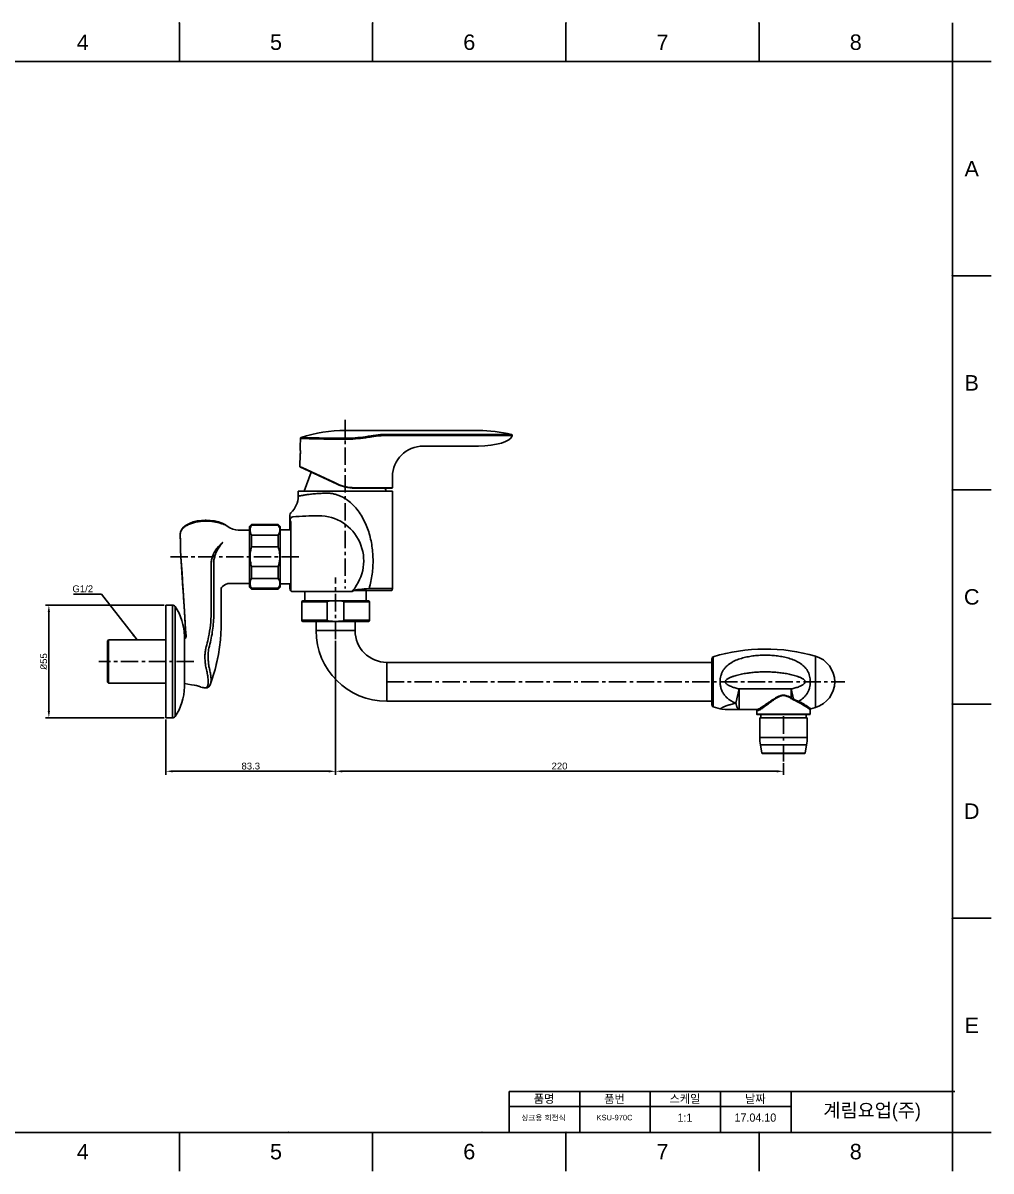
# Model space of a CAD drawing. Header units: millimetres. Extents: x 601 to 1195, y -13 to 407.
# Drawn here: x 840.8 to 1195, y -13.3 to 406.7 of the extents above; entities that cross this region are included whole.
import ezdxf

# ---------------------------------------------------------------- set-up
doc = ezdxf.new("R2010")
doc.units = ezdxf.units.MM
doc.header["$LTSCALE"] = 0.1
doc.linetypes.add('CENTERX2', pattern=[101.6, 63.5, -12.7, 12.7, -12.7])
for name, color, linetype in [('02___PRT_ALL_AXES', 7, 'Continuous'), ('CENTER', 1, 'CENTERX2'), ('DIM', 3, 'Continuous'), ('FORM', 7, 'Continuous'), ('TEXT', 2, 'Continuous')]:
    doc.layers.add(name, color=color, linetype=linetype)
doc.styles.get("Standard").update_dxf_attribs({"font": 'arial.ttf'})
doc.dimstyles.new('ISO-25', dxfattribs={"dimtxt": 2.5, "dimasz": 2.5, "dimexe": 1.25, "dimexo": 0.625, "dimtad": 1, "dimlfac": 1.333333, "dimtxsty": 'Standard', "dimcen": 2.5, "dimadec": 0, "dimazin": 0, "dimtfac": 1, "dimtmove": 0, "dimatfit": 3, "dimfxl": 0, "dimarcsym": 0})

# ---------------------------------------------------------------- blocks, each defined once
blk = doc.blocks.new('*D24')
at = {"layer": 'Defpoints', "color": 0}
for p in [(893.12, 193.75), (850.28, 152.5), (893.12, 152.5)]:
    blk.add_point(p, dxfattribs=at)
at = {"layer": 'DIM', "color": 0, "lineweight": -2}
for p, q in [((892.49, 193.75), (849.03, 193.75)), ((850.28, 191.25), (850.28, 155)), ((892.49, 152.5), (849.03, 152.5))]:
    blk.add_line(p, q, dxfattribs=at)
at = {"layer": 'DIM', "color": 0}
for points in [[(849.86, 191.25), (850.69, 191.25), (850.28, 193.75)], [(849.86, 155), (850.69, 155), (850.28, 152.5)]]:
    blk.add_solid(points, dxfattribs=at)
at = {"layer": 'DIM', "color": 0, "insert": (848.38, 173.13), "char_height": 2.5, "attachment_point": 5, "rotation": 90}
blk.add_mtext('{\\fISOCPEUR|b0|i0|c0|p34;%%C}55', dxfattribs=at)
blk = doc.blocks.new('*D25')
at = {"layer": 'Defpoints', "color": 0}
for p in [(955.18, 181.32), (893.12, 152.5), (955.18, 132.97)]:
    blk.add_point(p, dxfattribs=at)
at = {"layer": 'DIM', "color": 0, "lineweight": -2}
for p, q in [((955.18, 180.7), (955.18, 131.72)), ((893.12, 151.88), (893.12, 131.72)), ((895.62, 132.97), (952.68, 132.97))]:
    blk.add_line(p, q, dxfattribs=at)
at = {"layer": 'DIM', "color": 0}
for points in [[(895.62, 133.38), (895.62, 132.55), (893.12, 132.97)], [(952.68, 133.38), (952.68, 132.55), (955.18, 132.97)]]:
    blk.add_solid(points, dxfattribs=at)
at = {"layer": 'DIM', "color": 0, "insert": (924.15, 134.87), "char_height": 2.5, "attachment_point": 5}
blk.add_mtext('83.3', dxfattribs=at)
blk = doc.blocks.new('*D26')
at = {"layer": 'Defpoints', "color": 0}
for p in [(955.18, 181.32), (1119.06, 136.57), (1119.06, 132.97)]:
    blk.add_point(p, dxfattribs=at)
at = {"layer": 'DIM', "color": 0, "lineweight": -2}
for p, q in [((955.18, 180.7), (955.18, 131.72)), ((1119.06, 135.94), (1119.06, 131.72)), ((957.68, 132.97), (1116.56, 132.97))]:
    blk.add_line(p, q, dxfattribs=at)
at = {"layer": 'DIM', "color": 0}
for points in [[(957.68, 133.38), (957.68, 132.55), (955.18, 132.97)], [(1116.56, 133.38), (1116.56, 132.55), (1119.06, 132.97)]]:
    blk.add_solid(points, dxfattribs=at)
at = {"layer": 'DIM', "color": 0, "insert": (1037.12, 134.87), "char_height": 2.5, "attachment_point": 5}
blk.add_mtext('220', dxfattribs=at)

msp = doc.modelspace()

# ---------------------------------------------------------------- linework, layer by layer
for p, q in [((898.0385, 392.5863), (898.0385, 406.7277)), ((968.7456, 392.5863), (968.7456, 406.7277)), ((1039.4526, 392.5863), (1039.4526, 406.7277)), ((1110.1597, 392.5863), (1110.1597, 406.7277)), ((1180.8668, 392.5863), (1180.8668, 406.7277)), ((1180.8668, 392.5863), (615.2102, 392.5863)), ((1180.8668, 0.8691), (1180.8668, 392.5863)), ((1180.8668, 392.5863), (1195.0082, 392.5863)), ((1180.8668, 314.2429), (1195.0082, 314.2429)), ((943.7485, 235.4599), (941.494, 235.4599)), ((943.7485, 235.4599), (973.7395, 235.4599)), ((973.7395, 235.4599), (975.994, 235.4599)), ((1180.8668, 235.8994), (1195.0082, 235.8994)), ((919.5732, 221.2036), (923.719, 221.2036)), ((934.969, 221.3477), (934.969, 201.5477)), ((916.5197, 201.6917), (923.719, 201.6917)), ((913.3114, 192.6115), (913.2785, 185.4461)), ((1180.8668, 157.556), (1195.0082, 157.556)), ((1180.8668, 79.2126), (1195.0082, 79.2126)), ((615.2102, 0.8691), (1180.8668, 0.8691)), ((898.0385, 0.8691), (898.0385, -13.2723)), ((968.7456, 0.8691), (968.7456, -13.2723)), ((1039.4526, 0.8691), (1039.4526, -13.2723)), ((1110.1597, 0.8691), (1110.1597, -13.2723)), ((1180.8668, 0.8691), (1195.0082, 0.8691)), ((1180.8668, 0.8691), (1180.8668, -13.2723))]:
    msp.add_line(p, q)
at = {"color": 7, "linetype": 'Continuous'}
for p, q in [((958.744, 257.6253), (1007.494, 257.6253)), ((975.3235, 255.7652), (975.3235, 256.2283)), ((1019.5408, 256.2283), (975.3235, 256.2283)), ((942.3259, 254.7442), (942.1879, 251.7295)), ((953.8875, 254.8311), (953.6997, 254.833)), ((1019.817, 255.7652), (975.3235, 255.7652)), ((942.281, 248.9545), (942.0774, 244.4468)), ((942.0793, 244.4468), (942.2829, 248.9544)), ((942.1887, 251.7224), (942.1879, 251.7295)), ((942.1916, 251.6968), (942.1887, 251.7224)), ((942.2005, 251.5969), (942.2313, 251.2773)), ((942.281, 248.9545), (942.2829, 248.9544)), ((987.2127, 251.9631), (987.2399, 251.949)), ((987.2438, 251.949), (1007.494, 251.949)), ((942.0774, 244.4461), (942.0793, 244.4468)), ((942.0793, 244.4468), (942.1755, 244.4022)), ((955.7301, 237.9781), (942.1639, 244.3041)), ((942.1755, 244.4022), (942.607, 244.2024)), ((942.607, 244.2024), (942.938, 244.0491)), ((942.938, 244.0491), (954.8062, 238.5586)), ((946.3036, 242.3737), (943.7485, 235.4599)), ((975.9753, 240.7177), (975.994, 240.7014)), ((941.494, 235.4477), (941.494, 233.5971)), ((954.8062, 238.5586), (955.7674, 238.1142)), ((955.7674, 238.1142), (955.7861, 238.1056)), ((958.744, 237.0998), (958.7104, 236.9536)), ((962.0694, 236.5727), (975.8436, 236.5727)), ((962.0729, 236.7227), (962.0986, 236.7227)), ((962.0986, 236.7227), (975.994, 236.7227)), ((973.3282, 236.5727), (973.7395, 235.4599)), ((975.994, 235.4477), (975.994, 199.8227)), ((904.555, 224.5327), (903.0634, 224.1717)), ((906.1097, 224.7516), (904.555, 224.5327)), ((907.5148, 224.8266), (906.107, 224.7514)), ((907.5121, 224.8268), (907.819, 224.8268)), ((907.819, 224.4777), (907.7439, 224.4777)), ((912.3243, 224.2157), (910.8237, 224.5634)), ((916.4728, 222.0149), (915.5676, 222.628)), ((923.719, 222.5102), (924.469, 223.2602)), ((924.469, 222.9914), (924.469, 223.2602)), ((924.469, 222.9914), (934.219, 222.9914)), ((934.219, 222.9914), (934.219, 223.2602)), ((934.969, 222.5102), (934.219, 223.2602)), ((938.494, 225.1267), (938.494, 226.7234)), ((938.494, 221.3477), (938.494, 224.8987)), ((938.869, 198.9842), (938.869, 224.1812)), ((898.3701, 219.7596), (898.3707, 219.6176)), ((898.3707, 219.771), (898.3704, 219.7597)), ((923.719, 200.3852), (923.719, 222.5102)), ((923.719, 200.3852), (923.719, 222.5102)), ((924.469, 215.0494), (924.469, 219.3896)), ((924.469, 219.3896), (934.219, 219.3896)), ((934.219, 215.0494), (934.219, 219.3896)), ((934.969, 200.3852), (934.969, 222.5102)), ((934.969, 221.3477), (938.869, 221.3477)), ((924.469, 215.0494), (934.219, 215.0494)), ((898.458, 214.0348), (898.5797, 211.4503)), ((898.5697, 211.7893), (898.5946, 211.4317)), ((898.5808, 211.4504), (898.582, 211.4308)), ((909.6863, 208.8172), (909.6814, 204.9151)), ((910.6409, 204.6461), (910.6421, 208.5315)), ((924.469, 203.5058), (924.469, 207.8459)), ((924.469, 207.8459), (934.219, 207.8459)), ((934.219, 203.5058), (934.219, 207.8459)), ((899.2207, 201.8357), (899.3437, 199.9199)), ((924.469, 203.5058), (934.219, 203.5058)), ((899.3437, 199.9199), (899.4037, 198.9822)), ((899.3974, 198.9917), (899.8764, 191.5002)), ((909.709, 197.8351), (909.709, 197.8614)), ((910.672, 197.5889), (910.672, 197.5669)), ((913.2885, 199.8203), (913.2885, 199.7558)), ((913.2911, 199.7546), (913.3403, 199.8876)), ((923.719, 200.3852), (924.469, 199.6352)), ((924.469, 199.6352), (924.469, 199.904)), ((924.469, 199.904), (934.219, 199.904)), ((934.969, 200.3852), (934.219, 199.6352)), ((934.219, 199.6352), (934.219, 199.904)), ((934.969, 201.5477), (938.869, 201.5477)), ((938.494, 199.8227), (938.494, 201.5477)), ((939.619, 198.6977), (960.8392, 198.6977)), ((943.9315, 198.6977), (943.9315, 195.3227)), ((943.9315, 198.6977), (943.9315, 195.3227)), ((960.5661, 198.6977), (960.8391, 198.6977)), ((961.784, 199.0727), (975.7075, 199.0727)), ((966.4315, 199.0727), (966.4315, 195.3227)), ((966.4315, 199.0727), (966.4315, 195.3227)), ((975.994, 199.8227), (967.426, 199.8227)), ((895.5321, 152.5011), (895.5321, 193.7511)), ((896.4646, 152.9967), (896.4646, 193.2554)), ((952.1581, 194.9477), (942.8065, 194.9477)), ((967.1814, 195.3227), (943.1815, 195.3227)), ((952.1581, 194.9477), (952.1581, 188.1977)), ((955.0017, 195.3227), (955.068, 195.3227)), ((958.2048, 194.9477), (958.2048, 188.1977)), ((967.5565, 194.9477), (958.2048, 194.9477)), ((900.1563, 186.9898), (900.3093, 185.0169)), ((900.2742, 185.4607), (900.3095, 185.0169)), ((900.3098, 185.0147), (900.5424, 182.3425)), ((952.1581, 188.1977), (942.8065, 188.1977)), ((967.1814, 187.8227), (943.1816, 187.8227)), ((948.0565, 187.8227), (948.0565, 184.4477)), ((967.5565, 188.1977), (958.2048, 188.1977)), ((962.3065, 187.8227), (962.3065, 184.4477)), ((872.119, 181.0011), (871.744, 180.6261)), ((871.744, 180.6259), (871.744, 165.6263)), ((893.119, 181.0011), (872.119, 181.0011)), ((872.119, 181.0011), (872.119, 165.2511)), ((899.8664, 163.8058), (899.8664, 182.4463)), ((900.0462, 181.5188), (899.869, 181.3933)), ((899.869, 181.3933), (899.869, 165.0607)), ((900.2509, 181.7293), (900.0462, 181.5188)), ((900.3064, 181.814), (900.2509, 181.7293)), ((900.4272, 182.0385), (900.3719, 181.9241)), ((900.3719, 181.9241), (900.3722, 181.9246)), ((900.572, 182.4584), (900.5705, 182.4498)), ((962.3065, 184.4477), (948.0565, 184.4477)), ((911.5107, 171.9809), (912.3555, 175.7452)), ((973.9315, 172.8227), (973.9315, 158.5727)), ((1092.8065, 172.8227), (973.9315, 172.8227)), ((1092.8065, 174.1444), (1092.8065, 157.2509)), ((1093.3381, 174.862), (1093.3381, 156.5334)), ((1100.2416, 172.8627), (1100.2512, 172.8682)), ((909.4336, 164.9801), (911.1075, 170.1846)), ((872.119, 165.2511), (871.744, 165.6261)), ((893.119, 165.2511), (872.119, 165.2511)), ((899.9814, 165.05), (899.9817, 165.05)), ((902.5047, 164.6559), (903.5007, 164.4623)), ((903.4997, 164.4626), (903.5, 164.4625)), ((903.5, 164.4625), (904.2196, 164.2986)), ((903.6819, 164.4209), (904.25, 164.2909)), ((904.2196, 164.2986), (905.051, 164.0638)), ((904.25, 164.2909), (905.098, 164.0491)), ((905.051, 164.0638), (905.7707, 163.8197)), ((905.098, 164.0491), (905.7913, 163.8126)), ((905.7913, 163.8126), (905.7918, 163.8125)), ((908.7613, 163.8637), (908.7542, 163.8567)), ((908.7612, 163.8639), (909.0652, 164.2338)), ((909.0652, 164.2338), (909.1703, 164.4288)), ((909.4119, 164.9217), (909.408, 164.9112)), ((909.4337, 164.9806), (909.4333, 164.9794)), ((909.4529, 165.0392), (909.4503, 165.0313)), ((906.3202, 163.6486), (906.7302, 163.5596)), ((907.4493, 163.4727), (907.4502, 163.4726)), ((907.4493, 163.4727), (907.7372, 163.4541)), ((907.7372, 163.4541), (907.744, 163.4538)), ((907.744, 163.4537), (907.9325, 163.4574)), ((908.4955, 163.6618), (908.5862, 163.7129)), ((1101.6375, 157.8415), (1102.8703, 163.0727)), ((1102.8703, 163.0727), (1121.9095, 163.0727)), ((1102.8703, 163.0727), (1102.8703, 155.5727)), ((1121.9095, 163.0727), (1122.7883, 159.343)), ((1121.9095, 163.0727), (1121.9095, 159.8079)), ((973.9315, 158.5727), (1092.8065, 158.5727)), ((1097.772, 155.5727), (1109.2777, 155.5727)), ((1109.6399, 155.1977), (1109.3065, 155.1977)), ((1109.3065, 155.1977), (1109.3065, 153.8477)), ((1128.8065, 153.8477), (1109.3065, 153.8477)), ((1128.6565, 153.6977), (1109.4565, 153.6977)), ((1127.7565, 145.3113), (1110.3565, 145.3113)), ((1127.5106, 142.6064), (1110.6024, 142.6064)), ((1126.954, 139.5706), (1111.159, 139.5706)), ((1126.8065, 139.4477), (1111.3065, 139.4477))]:
    msp.add_line(p, q, dxfattribs=at)
at = {"color": 40, "linetype": 'Continuous'}
for p, q in [((898.5946, 211.4317), (898.5697, 211.7896)), ((898.586, 211.3694), (898.5875, 211.3534)), ((909.6818, 204.9149), (909.6853, 208.8169)), ((909.6814, 204.9151), (909.6818, 204.9149))]:
    msp.add_line(p, q, dxfattribs=at)
at = {"color": 7, "linetype": 'Continuous'}
for points in [[(942.2313, 251.2773), (942.2681, 250.7738), (942.2943, 250.1303), (942.2955, 249.4039), (942.281, 248.9545)], [(901.6998, 223.6736), (900.526, 223.0477), (899.5856, 222.3162), (898.9015, 221.4946)], [(901.7001, 223.6737), (900.5258, 223.0476), (899.5853, 222.316)], [(904.557, 224.5331), (903.0645, 224.1721), (901.6998, 223.6736)], [(910.8236, 224.5634), (909.2561, 224.767), (907.819, 224.8266)], [(915.5646, 222.6238), (914.889, 223.1067), (913.6985, 223.7274), (912.3235, 224.2159)], [(898.3701, 219.7565), (898.3984, 216.8649), (898.458, 214.0348)], [(898.9016, 221.4948), (898.5009, 220.6163), (898.3705, 219.7712)], [(898.9015, 221.4946), (898.5008, 220.6161), (898.406, 220.0014)], [(919.5732, 221.2036), (918.6341, 221.2743), (917.5382, 221.5409), (916.4728, 222.0149)], [(898.574, 211.4576), (898.8169, 207.9114), (899.0922, 203.7351), (899.3974, 198.9917)], [(898.582, 211.4308), (898.6236, 210.8295), (898.6743, 210.105), (898.7316, 209.2665), (898.7904, 208.3985), (898.8494, 207.5195), (898.9097, 206.611), (898.971, 205.6797), (899.0331, 204.7309), (899.0956, 203.7701), (899.1583, 202.8032), (899.2207, 201.8357)], [(913.3403, 199.8876), (913.4999, 200.1787), (913.8069, 200.5673), (914.2848, 200.985), (914.9304, 201.3557), (915.7216, 201.6097), (916.5197, 201.6917)], [(899.4037, 198.9822), (899.5191, 197.1707), (899.5745, 196.2986), (899.6285, 195.4471), (899.6813, 194.6149), (899.733, 193.8004), (899.7836, 193.0022), (899.8585, 191.824)], [(899.8764, 191.5002), (900.0134, 189.2334), (900.1563, 186.9898)], [(911.1076, 170.1847), (912.3555, 175.7448), (913.0616, 181.0558), (913.2785, 185.4461)], [(900.3756, 181.9222), (900.3617, 181.8963), (900.2417, 181.7175), (900.036, 181.5104), (899.869, 181.3933)], [(900.5705, 182.4498), (900.5366, 182.3205), (900.4272, 182.0385)], [(899.869, 165.0607), (899.8828, 165.0598), (899.9617, 165.0521), (899.982, 165.0494)], [(899.9817, 165.0499), (901.1071, 164.8919), (902.5047, 164.6559)], [(905.7905, 163.813), (905.8828, 163.78), (906.3215, 163.6481)], [(907.9325, 163.4574), (908.2797, 163.5415), (908.5846, 163.7115), (908.7542, 163.8567)], [(908.7611, 163.8638), (909.074, 164.2469), (909.3594, 164.7861), (909.409, 164.9125)], [(906.7298, 163.5597), (907.1299, 163.5019), (907.4497, 163.4725)], [(1095.8794, 155.8155), (1096.5603, 155.6712), (1097.7722, 155.5727)]]:
    msp.add_lwpolyline(points, dxfattribs=at)
for centre, radius, start, end in [((958.744, 204.9831), 52.6422, 90, 107.875571), ((1007.494, 204.9831), 52.6422, 76.770987, 90), ((1019.455, 255.8633), 0.375, 344.835876, 76.770987), ((942.7005, 254.7271), 0.375, 107.875571, 177.378696), ((958.8143, 740.8236), 486.0175, 269.41918, 269.991714), ((924.5173, 249.7344), 17.7829, 5.629682, 6.335592), ((924.6677, 249.7386), 17.6328, 358.969395, 5.664106), ((924.9273, 249.7369), 17.3732, 357.418376, 358.628026), ((924.7579, 249.7422), 17.5427, 358.624145, 358.952546), ((987.2438, 240.6992), 11.2499, 90.000003, 180.000002), ((962.0694, 251.5727), 15, 245, 270), ((962.0869, 251.7831), 15.059, 245.265814, 257.174321), ((962.0981, 251.8267), 15.104, 257.169533, 269.904554), ((975.844, 236.7227), 0.15, 270, 0), ((933.2443, 233.5973), 8.2498, 312.842177, 359.999041), ((939.6188, 226.7235), 1.1248, 132.839558, 180.004291), ((913.3724, 219.9176), 3.4837, 50.999135, 51.370707), ((939.619, 224.8988), 1.125, 170.842377, 180.001916), ((939.619, 224.8988), 1.125, 95.178265, 165.222892), ((948.994, 121.4477), 105, 90.000023, 95.178147), ((948.994, 209.9477), 16.5, 318.811849, 90), ((1144.203, 220.7335), 245.8349, 180.260069, 180.887557), ((1243.6365, 222.1497), 345.2784, 180.866949, 181.012821), ((1045.5201, 218.4687), 147.128, 180.943322, 181.640664), ((901.4278, 211.6573), 2.8608, 184.156834, 184.55128), ((901.3995, 211.6548), 2.8324, 184.547365, 187.620511), ((-1241.3429, 64.607), 2144.9686, 3.6011793, 3.9250073), ((1619.0444, 204.0384), 709.3627, 179.9291994, 180.4989233), ((1695.5534, 204.3932), 784.9117, 179.9815758, 180.4966463), ((903.4637, 199.252), 4.0746, 183.6637, 184.765499), ((675.1847, 195.773), 234.5326, 358.787975, 0.503773), ((661.815, 195.3861), 248.8662, 358.88216, 0.502157), ((908.288, 199.6829), 5.0011, 1.548735, 1.971536), ((908.4836, 199.6879), 4.8054, 0.80999, 1.552299), ((2148.6143, 200.2382), 1235.3265, 180.0223773, 180.353737), ((939.619, 199.8227), 1.125, 180, 270), ((960.5644, 199.8227), 1.125, 270.000769, 318.81164), ((960.8494, 200.0638), 1.3638, 291.349781, 302.273918), ((962.4573, 195.5182), 3.7289, 102.44281, 102.813314), ((962.7293, 194.273), 5.0035, 101.437327, 102.411795), ((974.869, 199.8227), 1.125, 318.189685, 0), ((895.5321, 192.6261), 1.125, 34.017118, 90), ((943.1815, 194.9477), 0.375, 90, 180), ((967.1815, 194.9477), 0.375, 0, 90), ((904.2082, 191.7737), 4.3404, 183.61325, 184.156722), ((1100.7911, 201.1147), 201.1186, 183.427013, 183.951659), ((943.1815, 188.1977), 0.375, 180, 270), ((967.1815, 188.1977), 0.375, 270, 0), ((903.6957, 182.4097), 3.146, 179.110588, 180.383108), ((903.5762, 182.4112), 3.0265, 178.787292, 179.104369), ((897.1952, 182.1862), 3.3674, 4.619249, 4.923757), ((897.1937, 182.1861), 3.369, 3.439679, 4.619176), ((973.9315, 184.4477), 25.875, 180, 270), ((973.9315, 184.4477), 11.625, 180, 270), ((912.4083, 177.1308), 4.7857, 163.604617, 167.067179), ((778.8007, 223.3829), 136.6066, 340.810696, 341.151343), ((858.8616, 191.2121), 51.7163, 345.168528, 346.054934), ((927.4872, 174.6954), 18.921, 184.720994, 186.866874), ((1093.5565, 174.1445), 0.75, 106.931699, 180), ((925.6105, 174.423), 18.188, 187.342188, 190.788052), ((906.6505, 165.9377), 2.9429, 339.832777, 341.027835), ((906.5095, 165.9863), 3.0921, 341.026243, 342.009209), ((1093.5565, 157.2509), 0.75, 180, 253.068301), ((1108.9315, 155.1977), 0.375, 0, 90), ((1117.4667, 142.8369), 17.2422, 63.671072, 65.682714), ((1129.1815, 155.5015), 0.375, 104.786573, 180), ((895.5321, 153.6261), 1.125, 270, 325.982882), ((1109.4565, 153.8477), 0.15, 180, 270), ((1128.6565, 153.8477), 0.15, 270, 0), ((1125.3565, 145.3113), 15, 180, 190.388858), ((1112.7565, 145.3113), 15, 349.611142, 0), ((1111.3065, 139.5977), 0.15, 190.388858, 270), ((1126.8065, 139.5977), 0.15, 270, 349.611142)]:
    msp.add_arc(centre, radius, start, end, dxfattribs=at)
msp.add_ellipse((1007.494, 256.1501), major_axis=(12.375, 0), ratio=0.33947594, start_param=-1.57079633, end_param=-0.09174705, dxfattribs=at)
for points, knots in [([(975.3235, 256.2283), (974.079, 256.2283), (971.6969, 256.1787), (969.3222, 255.9205), (968.2049, 255.7091)], [0, 0, 0, 0, 0.5225318, 1, 1, 1, 1]), ([(958.744, 254.4512), (957.6505, 254.4512), (955.5114, 254.4595), (952.4189, 254.4906), (949.9893, 254.5328), (948.2111, 254.5705), (947.0315, 254.599), (945.9701, 254.6275), (945.035, 254.655), (944.233, 254.6795), (943.5698, 254.7008), (943.1065, 254.7169), (942.8083, 254.7273), (942.6401, 254.7336), (942.508, 254.7374), (942.4231, 254.7423), (942.3709, 254.7414), (942.3488, 254.7468), (942.3283, 254.7384), (942.3259, 254.7442)], [0, 0, 0, 0, 0.19975849, 0.39079047, 0.56498991, 0.64366946, 0.71573037, 0.78054395, 0.83763552, 0.88663482, 0.92713573, 0.95884002, 0.97135088, 0.98161799, 0.98963127, 0.99537853, 0.99739671, 0.99884131, 1, 1, 1, 1]), ([(953.6997, 254.833), (952.1763, 254.8489), (950.0109, 254.8833), (947.304, 254.9432), (945.6887, 254.9862), (944.4027, 255.0244), (943.5479, 255.0505), (943.0457, 255.0694), (942.8081, 255.0746), (942.6656, 255.0847), (942.6012, 255.0812), (942.5854, 255.084)], [0, 0, 0, 0, 0.41110617, 0.58439598, 0.73063172, 0.84712503, 0.93159905, 0.96138298, 0.98276261, 0.99567053, 1, 1, 1, 1]), ([(968.2049, 255.7091), (967.487, 255.5733), (964.3607, 255.0462), (961.1838, 254.8061), (958.744, 254.8061)], [0, 0, 0, 0, 0.23044077, 1, 1, 1, 1]), ([(968.4151, 255.3478), (967.6802, 255.2127), (964.4828, 254.6892), (961.2366, 254.4512), (958.744, 254.4512)], [0, 0, 0, 0, 0.23063552, 1, 1, 1, 1]), ([(968.4151, 255.3478), (968.4098, 255.3892), (968.3794, 255.5247), (968.2986, 255.6735), (968.2049, 255.7091)], [0, 0, 0, 0, 0.2943169, 1, 1, 1, 1]), ([(975.3235, 255.7652), (974.7156, 255.7961), (973.5081, 255.8328), (971.1984, 255.7339), (969.5001, 255.5534), (968.4151, 255.3478)], [0, 0, 0, 0, 0.26334572, 0.52221675, 1, 1, 1, 1]), ([(955.7674, 238.1142), (955.7538, 238.0841), (955.7368, 238.041), (955.7267, 237.9992), (955.726, 237.98), (955.7301, 237.9781)], [0, 0, 0, 0, 0.6917309, 0.90538052, 1, 1, 1, 1]), ([(962.0986, 236.7227), (962.0986, 236.6872), (962.093, 236.6487), (962.0856, 236.5727), (962.0694, 236.5727)], [0, 0, 0, 0, 0.68683552, 1, 1, 1, 1]), ([(941.494, 233.5971), (941.494, 233.5932), (941.509, 233.602), (941.5214, 233.6011), (941.5545, 233.609), (941.6069, 233.6175), (941.6894, 233.6342), (941.7942, 233.6548), (941.9802, 233.6922), (942.2685, 233.7506), (942.6812, 233.8303), (943.1811, 233.9185), (943.7647, 234.0171), (944.429, 234.123), (945.1708, 234.2299), (946.3019, 234.3744), (947.8777, 234.5333), (949.9401, 234.668), (951.3911, 234.6976), (952.1484, 234.6977)], [0, 0, 0, 0, 0.00111119, 0.00250087, 0.00444636, 0.01000403, 0.01778231, 0.02776971, 0.03994676, 0.07078409, 0.11004683, 0.15744845, 0.21272296, 0.27554468, 0.34552664, 0.4222694, 0.59435918, 0.78826489, 1, 1, 1, 1]), ([(952.1484, 234.6977), (952.3602, 234.6935), (952.7868, 234.6912), (953.4298, 234.64), (954.0743, 234.5358), (954.9424, 234.3672), (956.0187, 234.0555), (957.272, 233.5428), (958.4694, 232.8935), (959.98, 231.8871), (961.6883, 230.3946), (963.4489, 228.3386), (964.9007, 226.0723), (966.1324, 223.6885), (967.1186, 221.1898), (967.8778, 218.6048), (968.616, 215.0678), (968.9414, 211.4427), (968.8604, 207.8125), (968.6057, 205.1019), (968.1321, 202.4313), (967.6797, 200.6851), (967.426, 199.8227)], [0, 0, 0, 0, 0.0147256, 0.02965448, 0.04479321, 0.06009885, 0.09112338, 0.12251548, 0.15407493, 0.18566543, 0.24857515, 0.31107302, 0.37325577, 0.43528185, 0.49738147, 0.55972605, 0.6223784, 0.74840653, 0.81161906, 0.87470204, 0.93749861, 1, 1, 1, 1]), ([(907.5032, 224.4775), (906.3252, 224.4626), (904.5941, 224.2752), (902.4436, 223.6872), (901.0578, 223.1171), (899.9168, 222.4154), (899.0489, 221.6156), (898.5088, 220.72), (898.3773, 220.0761), (898.3707, 219.771)], [0, 0, 0, 0, 0.31836561, 0.46624759, 0.60157292, 0.72186441, 0.82653439, 0.91752922, 1, 1, 1, 1]), ([(907.5032, 224.4776), (907.5033, 224.526), (907.5035, 224.5946), (907.5047, 224.6798), (907.5055, 224.7306), (907.5072, 224.7696), (907.5075, 224.8009), (907.5107, 224.8145), (907.51, 224.8268), (907.512, 224.8268)], [0, 0, 0, 0, 0.41543583, 0.58788811, 0.73270743, 0.84778856, 0.93132913, 0.98224084, 1, 1, 1, 1]), ([(907.744, 224.4777), (907.7236, 224.4775), (907.6832, 224.4838), (907.6331, 224.467), (907.5935, 224.4781), (907.5536, 224.4788), (907.5217, 224.4851), (907.5032, 224.4776)], [0, 0, 0, 0, 0.2533601, 0.50010238, 0.62648689, 0.75239197, 1, 1, 1, 1]), ([(913.2154, 223.6087), (912.3855, 223.905), (910.5965, 224.3349), (908.7661, 224.4776), (907.819, 224.4776)], [0, 0, 0, 0, 0.48200191, 1, 1, 1, 1]), ([(913.215, 223.6089), (913.4519, 223.5605), (914.2719, 223.3632), (915.0753, 223.0161), (915.5472, 222.639)], [0, 0, 0, 0, 0.28585128, 1, 1, 1, 1]), ([(924.469, 222.9914), (924.2985, 222.7118), (924.0158, 222.1355), (923.8535, 221.1905), (924.0158, 220.2454), (924.2985, 219.6692), (924.469, 219.3896)], [0, 0, 0, 0, 0.25785361, 0.50000002, 0.74214641, 1, 1, 1, 1]), ([(934.219, 219.3896), (934.3895, 219.6692), (934.6721, 220.2454), (934.8344, 221.1905), (934.6721, 222.1355), (934.3895, 222.7118), (934.219, 222.9914)], [0, 0, 0, 0, 0.25785361, 0.50000002, 0.74214641, 1, 1, 1, 1]), ([(938.5208, 224.8936), (938.5332, 224.8307), (938.5999, 224.5732), (938.7341, 224.3313), (938.869, 224.1812)], [0, 0, 0, 0, 0.24116531, 1, 1, 1, 1]), ([(912.9514, 215.7679), (912.4649, 215.2916), (911.5598, 214.2911), (910.672, 212.8636), (910.1651, 211.6528), (909.8885, 210.7236), (909.7247, 209.7746), (909.6901, 209.1358), (909.6863, 208.8172)], [0, 0, 0, 0, 0.25890001, 0.5109292, 0.63469866, 0.75721526, 0.87882464, 1, 1, 1, 1]), ([(910.6257, 209.4276), (910.6429, 209.9894), (910.7465, 210.8343), (911.0513, 211.9207), (911.4423, 212.9865), (912.088, 214.2643), (912.7462, 215.2011), (913.0913, 215.6586)], [0, 0, 0, 0, 0.24768947, 0.371928, 0.49668861, 0.74749066, 1, 1, 1, 1]), ([(913.7749, 216.5593), (913.72, 216.4836), (913.6124, 216.3296), (913.3802, 216.0325), (913.2044, 215.8102), (913.0913, 215.6586)], [0, 0, 0, 0, 0.24820114, 0.49825077, 1, 1, 1, 1]), ([(924.469, 215.0494), (924.2913, 214.4666), (924.0073, 213.277), (923.8561, 211.4477), (924.0073, 209.6183), (924.2913, 208.4288), (924.469, 207.8459)], [0, 0, 0, 0, 0.25002676, 0.50000002, 0.74997326, 1, 1, 1, 1]), ([(934.219, 207.8459), (934.3967, 208.4288), (934.6807, 209.6183), (934.8319, 211.4477), (934.6807, 213.277), (934.3967, 214.4666), (934.219, 215.0494)], [0, 0, 0, 0, 0.25002676, 0.50000002, 0.74997326, 1, 1, 1, 1]), ([(898.5697, 211.7898), (898.5697, 211.765), (898.5705, 211.6518), (898.5754, 211.5387), (898.5808, 211.4504)], [0, 0, 0, 0, 0.21908219, 1, 1, 1, 1]), ([(924.469, 203.5058), (924.2985, 203.2262), (924.0158, 202.6504), (923.9065, 202.0124), (923.9065, 201.7049)], [0, 0, 0, 0, 0.51570152, 1, 1, 1, 1]), ([(923.9065, 201.7049), (923.9065, 201.3974), (924.0158, 200.7594), (924.2985, 200.1836), (924.469, 199.904)], [0, 0, 0, 0, 0.48429888, 1, 1, 1, 1]), ([(934.7815, 201.7049), (934.7815, 202.0124), (934.6721, 202.6504), (934.3895, 203.2262), (934.219, 203.5058)], [0, 0, 0, 0, 0.48429888, 1, 1, 1, 1]), ([(934.219, 199.904), (934.3895, 200.1836), (934.6721, 200.7594), (934.7815, 201.3974), (934.7815, 201.7049)], [0, 0, 0, 0, 0.51570152, 1, 1, 1, 1]), ([(961.6303, 199.1542), (961.58, 199.1428), (961.509, 199.1214), (961.428, 199.1011), (961.4111, 199.0818)], [0, 0, 0, 0, 0.66805839, 1, 1, 1, 1]), ([(967.426, 199.8227), (966.2624, 199.7436), (964.6639, 199.6125), (962.7724, 199.3527), (962.0378, 199.2381), (961.7371, 199.1771)], [0, 0, 0, 0, 0.61083617, 0.83931015, 1, 1, 1, 1]), ([(952.1581, 194.9477), (952.1581, 194.9631), (952.1666, 194.9939), (952.1946, 195.0312), (952.2297, 195.0614), (952.281, 195.0952), (952.3504, 195.1285), (952.437, 195.16), (952.5254, 195.1857), (952.6448, 195.2142), (952.8563, 195.2524), (953.1615, 195.2856), (953.5291, 195.307), (953.8972, 195.3174), (954.3881, 195.3229), (954.7562, 195.3227), (955.0017, 195.3227)], [0, 0, 0, 0, 0.01564832, 0.03129718, 0.04693227, 0.06256345, 0.09380172, 0.1250482, 0.15629692, 0.18754648, 0.25003922, 0.37501451, 0.50000657, 0.62500351, 0.7500021, 1, 1, 1, 1]), ([(955.1815, 195.3227), (955.3117, 195.3227), (955.5721, 195.3227), (955.9628, 195.3222), (956.3535, 195.3193), (956.744, 195.3106), (957.1342, 195.291), (957.4585, 195.2591), (957.6833, 195.2212), (957.8104, 195.1926), (957.9044, 195.167), (957.9977, 195.1344), (958.1097, 195.0843), (958.2048, 195.0102), (958.2048, 194.9477)], [0, 0, 0, 0, 0.12531611, 0.25063218, 0.37594792, 0.50126227, 0.62657216, 0.75186637, 0.81451838, 0.84584748, 0.87717581, 0.9085019, 0.93982056, 1, 1, 1, 1]), ([(908.0819, 179.2495), (908.3269, 180.1966), (909.189, 183.9963), (909.6004, 187.896), (909.6642, 190.8121)], [0, 0, 0, 0, 0.25116179, 1, 1, 1, 1]), ([(910.633, 190.5313), (910.5938, 188.5523), (910.308, 184.5836), (909.5455, 180.6771), (909.0537, 178.749)], [0, 0, 0, 0, 0.49867551, 1, 1, 1, 1]), ([(955.1815, 187.8227), (955.0513, 187.8227), (954.7908, 187.8227), (954.4002, 187.8231), (954.0095, 187.8261), (953.6189, 187.8348), (953.2288, 187.8544), (952.9045, 187.8863), (952.6797, 187.9242), (952.5526, 187.9527), (952.4586, 187.9784), (952.3653, 188.0109), (952.2533, 188.061), (952.1581, 188.1352), (952.1581, 188.1977)], [0, 0, 0, 0, 0.12531581, 0.25063158, 0.37594702, 0.50126107, 0.62657066, 0.75186456, 0.81451641, 0.84584543, 0.87717369, 0.90849973, 0.93981839, 1, 1, 1, 1]), ([(958.2048, 188.1977), (958.2048, 188.1351), (958.1096, 188.061), (957.9977, 188.0109), (957.9044, 187.9784), (957.8104, 187.9527), (957.6832, 187.9241), (957.4585, 187.8863), (957.1342, 187.8544), (956.744, 187.8348), (956.3534, 187.8261), (955.9628, 187.8231), (955.5721, 187.8227), (955.3117, 187.8227), (955.1815, 187.8227)], [0, 0, 0, 0, 0.06019052, 0.09150792, 0.12283307, 0.15416069, 0.18548918, 0.24814015, 0.37343287, 0.49874159, 0.62405491, 0.74936968, 0.87468482, 1, 1, 1, 1]), ([(907.617, 177.5752), (907.5878, 177.4095), (907.4785, 176.7257), (907.4215, 176.0339), (907.4025, 175.5101)], [0, 0, 0, 0, 0.24301171, 1, 1, 1, 1]), ([(907.7441, 178.2013), (907.7326, 178.1504), (907.6874, 177.9423), (907.6469, 177.7332), (907.617, 177.5752)], [0, 0, 0, 0, 0.24505362, 1, 1, 1, 1]), ([(908.8549, 177.974), (908.6867, 177.315), (908.5288, 175.9095), (908.5504, 174.5063), (908.5863, 173.7843)], [0, 0, 0, 0, 0.48473389, 1, 1, 1, 1]), ([(907.4698, 172.8723), (907.4642, 172.9372), (907.4429, 173.1988), (907.4275, 173.4608), (907.4175, 173.658)], [0, 0, 0, 0, 0.24798132, 1, 1, 1, 1]), ([(907.5716, 172.0986), (907.5616, 172.1621), (907.5225, 172.4193), (907.4894, 172.6774), (907.4698, 172.8723)], [0, 0, 0, 0, 0.24686803, 1, 1, 1, 1]), ([(908.702, 172.4331), (908.7209, 172.2751), (908.7985, 171.6846), (908.9026, 171.0972), (909.0007, 170.672)], [0, 0, 0, 0, 0.26727101, 1, 1, 1, 1]), ([(1095.8793, 165.6977), (1095.8789, 166.0727), (1095.9307, 166.8212), (1096.1129, 167.7391), (1096.3334, 168.4487), (1096.6041, 169.1331), (1097.0319, 169.9446), (1097.6816, 170.828), (1098.7022, 171.8715), (1099.6083, 172.5015), (1100.2416, 172.8627)], [0, 0, 0, 0, 0.12758857, 0.25444326, 0.31746788, 0.38018422, 0.5046714, 0.62838694, 0.75194533, 1, 1, 1, 1]), ([(1100.2512, 172.8682), (1100.8598, 173.2145), (1102.142, 173.8064), (1104.1585, 174.457), (1106.2362, 174.9246), (1108.3487, 175.2384), (1110.4805, 175.4155), (1112.6205, 175.4647), (1114.7596, 175.3883), (1116.8883, 175.1827), (1118.995, 174.8376), (1121.0623, 174.3336), (1123.0616, 173.6373), (1124.9424, 172.697), (1126.3391, 171.6413), (1127.2702, 170.6146), (1127.8594, 169.7549), (1128.3239, 168.8149), (1128.6574, 167.8117), (1128.8543, 166.7654), (1128.9008, 166.054), (1128.9004, 165.6977)], [0, 0, 0, 0, 0.0619901, 0.12448744, 0.18730466, 0.25030752, 0.31341073, 0.37655578, 0.43969643, 0.50278556, 0.56576018, 0.62852581, 0.69093626, 0.75280016, 0.81402345, 0.84456181, 0.87517167, 0.90598416, 0.93708292, 0.96845556, 1, 1, 1, 1]), ([(907.9661, 170.0676), (907.9472, 170.143), (907.8996, 170.3364), (907.8122, 170.6502), (907.7654, 170.894), (907.744, 171.0185)], [0, 0, 0, 0, 0.23857467, 0.61195742, 1, 1, 1, 1]), ([(908.5444, 166.7037), (908.4883, 167.2283), (908.3201, 168.355), (908.096, 169.4713), (907.9661, 170.068)], [0, 0, 0, 0, 0.46347119, 1, 1, 1, 1]), ([(909.0009, 170.6724), (909.0461, 170.4779), (909.2117, 169.7464), (909.3612, 169.0111), (909.4529, 168.4685)], [0, 0, 0, 0, 0.26627753, 1, 1, 1, 1]), ([(909.4531, 168.4661), (909.4698, 168.3707), (909.5299, 168.0057), (909.5775, 167.6384), (909.6009, 167.3662)], [0, 0, 0, 0, 0.26175886, 1, 1, 1, 1]), ([(1097.7722, 165.6977), (1097.7722, 165.7787), (1097.8024, 165.9418), (1097.9173, 166.1587), (1098.0721, 166.3478), (1098.3098, 166.5695), (1098.6423, 166.8039), (1099.0665, 167.0427), (1099.5056, 167.2525), (1099.9542, 167.4408), (1100.4094, 167.6121), (1101.0231, 167.8219), (1101.7997, 168.0548), (1102.7418, 168.2976), (1103.6912, 168.5093), (1104.9647, 168.7551), (1106.5678, 168.9999), (1108.5027, 169.2047), (1110.4447, 169.326), (1112.3901, 169.3661), (1114.3354, 169.326), (1116.2774, 169.2047), (1118.2124, 168.9998), (1119.8155, 168.755), (1121.089, 168.5092), (1122.0384, 168.2975), (1122.9805, 168.0547), (1123.7572, 167.8218), (1124.3708, 167.6119), (1124.8261, 167.4406), (1125.2747, 167.2523), (1125.7137, 167.0424), (1126.1377, 166.8036), (1126.4702, 166.5692), (1126.7077, 166.3476), (1126.8625, 166.1586), (1126.9773, 165.9417), (1127.0075, 165.7787), (1127.0075, 165.6977)], [0, 0, 0, 0, 0.00780635, 0.01562382, 0.02344193, 0.03126249, 0.04688714, 0.06251429, 0.07814097, 0.09376719, 0.10939343, 0.12501949, 0.15626901, 0.18751882, 0.21876878, 0.25001884, 0.31251441, 0.375011, 0.43750855, 0.5000067, 0.562505, 0.62500319, 0.68750076, 0.74999727, 0.78124784, 0.81249841, 0.84374892, 0.87499906, 0.89062508, 0.90625143, 0.92187774, 0.93750385, 0.95312934, 0.96875122, 0.97656638, 0.9843811, 0.99219353, 1, 1, 1, 1]), ([(908.5444, 165.0572), (908.5211, 164.8913), (908.4691, 164.5813), (908.306, 164.0631), (908.1247, 163.7197), (907.9661, 163.5519)], [0, 0, 0, 0, 0.3079013, 0.57550226, 1, 1, 1, 1]), ([(908.5646, 165.8189), (908.5695, 165.8888), (908.582, 166.1839), (908.5657, 166.4795), (908.5444, 166.7037)], [0, 0, 0, 0, 0.23727493, 1, 1, 1, 1]), ([(908.5646, 165.8189), (908.5717, 165.6869), (908.5742, 165.4325), (908.5601, 165.1782), (908.5444, 165.0572)], [0, 0, 0, 0, 0.52020138, 1, 1, 1, 1]), ([(909.6009, 165.737), (909.5937, 165.6738), (909.5616, 165.4383), (909.507, 165.2057), (909.4531, 165.0403)], [0, 0, 0, 0, 0.26775798, 1, 1, 1, 1]), ([(909.6342, 166.489), (909.6374, 166.5548), (909.6425, 166.8477), (909.6177, 167.14), (909.6009, 167.3662)], [0, 0, 0, 0, 0.22513994, 1, 1, 1, 1]), ([(909.6339, 166.489), (909.6326, 166.3565), (909.6319, 166.1054), (909.6123, 165.855), (909.6009, 165.737)], [0, 0, 0, 0, 0.52785218, 1, 1, 1, 1]), ([(1101.6376, 157.8415), (1101.2393, 158.0127), (1100.4587, 158.3869), (1099.3534, 159.0618), (1098.3448, 159.8663), (1097.469, 160.8123), (1096.762, 161.8962), (1096.3367, 162.8942), (1096.0991, 163.7321), (1095.9734, 164.3788), (1095.8982, 165.0356), (1095.879, 165.4769), (1095.8793, 165.6977)], [0, 0, 0, 0, 0.12532201, 0.24985345, 0.37365015, 0.49709529, 0.62093205, 0.74592809, 0.8090315, 0.87246581, 0.93616756, 1, 1, 1, 1]), ([(1102.8703, 163.0727), (1102.6283, 163.1297), (1102.1456, 163.2498), (1101.4269, 163.4501), (1100.7152, 163.6741), (1100.0133, 163.9272), (1099.4405, 164.17), (1098.9955, 164.3924), (1098.6713, 164.5774), (1098.3622, 164.7868), (1098.1255, 164.9905), (1097.9626, 165.1792), (1097.8607, 165.3365), (1097.7897, 165.5105), (1097.7722, 165.6355), (1097.7722, 165.6977)], [0, 0, 0, 0, 0.12499021, 0.24998062, 0.37497039, 0.49995825, 0.62494058, 0.68744118, 0.74994395, 0.81244432, 0.87492384, 0.90619527, 0.93746426, 0.96873629, 1, 1, 1, 1]), ([(1127.0075, 165.6977), (1127.0075, 165.6355), (1126.99, 165.5105), (1126.919, 165.3364), (1126.817, 165.179), (1126.654, 164.9904), (1126.4173, 164.7866), (1126.1082, 164.5772), (1125.7839, 164.3922), (1125.3389, 164.1699), (1124.7661, 163.9271), (1124.0643, 163.674), (1123.3526, 163.45), (1122.6341, 163.2497), (1122.1514, 163.1297), (1121.9095, 163.0727)], [0, 0, 0, 0, 0.03126399, 0.06254359, 0.09383497, 0.1251198, 0.18761398, 0.25011519, 0.31261889, 0.37511706, 0.50008998, 0.62506719, 0.7500449, 0.87502402, 1, 1, 1, 1]), ([(1128.9004, 165.6977), (1128.9009, 165.3241), (1128.8482, 164.5787), (1128.6716, 163.6632), (1128.4517, 162.9563), (1128.1815, 162.2746), (1127.7572, 161.4651), (1127.1114, 160.5838), (1126.0978, 159.5411), (1125.1966, 158.9112), (1124.5669, 158.5493)], [0, 0, 0, 0, 0.1275814, 0.2544204, 0.3174433, 0.38017126, 0.5046608, 0.62839169, 0.75195047, 1, 1, 1, 1]), ([(907.744, 163.4538), (907.7795, 163.453), (907.8611, 163.4757), (907.9317, 163.52), (907.9661, 163.5513)], [0, 0, 0, 0, 0.43290102, 1, 1, 1, 1]), ([(1121.9095, 159.8079), (1121.6046, 159.9843), (1121.137, 160.2363), (1120.4837, 160.5131), (1119.9722, 160.6773), (1119.4419, 160.778), (1118.9011, 160.7967), (1118.3649, 160.7293), (1117.8451, 160.5896), (1117.3453, 160.398), (1116.7059, 160.0972), (1115.9465, 159.6665), (1115.0766, 159.1136), (1114.2425, 158.5528), (1113.4424, 158.0009), (1112.6781, 157.4714), (1111.9549, 156.977), (1111.2809, 156.5312), (1110.6674, 156.1496), (1110.1958, 155.886), (1109.857, 155.727), (1109.6411, 155.6424), (1109.4514, 155.5884), (1109.3318, 155.5727), (1109.2777, 155.5727)], [0, 0, 0, 0, 0.074136, 0.11158435, 0.1492241, 0.18699734, 0.22482658, 0.26262549, 0.30031838, 0.33784427, 0.37515576, 0.44896086, 0.52141319, 0.59209636, 0.66050401, 0.72600581, 0.78780682, 0.84490866, 0.89607789, 0.93986833, 0.95852797, 0.97480742, 0.98861601, 1, 1, 1, 1]), ([(1121.8038, 159.6447), (1121.5092, 159.8305), (1121.0563, 160.0967), (1120.4188, 160.3903), (1119.9163, 160.5643), (1119.3918, 160.6684), (1118.8559, 160.6808), (1118.3271, 160.5981), (1117.819, 160.4395), (1117.3337, 160.2287), (1116.7161, 159.9036), (1115.9862, 159.4459), (1115.1527, 158.8644), (1114.3554, 158.2779), (1113.592, 157.7032), (1112.8639, 157.1535), (1112.1762, 156.6416), (1111.5364, 156.1814), (1110.9552, 155.7887), (1110.5084, 155.518), (1110.1877, 155.355), (1109.9837, 155.2688), (1109.8044, 155.2137), (1109.691, 155.1977), (1109.6399, 155.1977)], [0, 0, 0, 0, 0.07464951, 0.11237696, 0.15030984, 0.18838552, 0.22651587, 0.26460322, 0.30256542, 0.34033826, 0.37787601, 0.45207204, 0.52482847, 0.59571716, 0.66421565, 0.72967359, 0.79127405, 0.8479971, 0.89859527, 0.94162866, 0.95985386, 0.97567774, 0.98903203, 1, 1, 1, 1]), ([(1121.9095, 159.8079), (1121.9, 159.7953), (1121.8621, 159.7427), (1121.8278, 159.6876), (1121.8038, 159.6447)], [0, 0, 0, 0, 0.24248452, 1, 1, 1, 1]), ([(1122.6924, 159.1566), (1122.617, 159.1925), (1122.3139, 159.3421), (1122.0191, 159.5089), (1121.8038, 159.6447)], [0, 0, 0, 0, 0.2469627, 1, 1, 1, 1]), ([(1122.7883, 159.343), (1122.7139, 159.3772), (1122.4145, 159.5195), (1122.1228, 159.6783), (1121.9095, 159.8079)], [0, 0, 0, 0, 0.24694524, 1, 1, 1, 1]), ([(1095.8793, 155.8155), (1095.8804, 155.8164), (1095.8856, 155.8186), (1095.896, 155.8252), (1095.9138, 155.8352), (1095.9504, 155.857), (1096.0126, 155.8945), (1096.1072, 155.9507), (1096.229, 156.0209), (1096.3783, 156.1037), (1096.5549, 156.1974), (1096.8412, 156.3427), (1097.2602, 156.5402), (1097.8335, 156.7809), (1098.4891, 157.0236), (1098.9556, 157.1742), (1099.2001, 157.248)], [0, 0, 0, 0, 0.00117665, 0.00460965, 0.01024426, 0.0180258, 0.03991565, 0.0702706, 0.10909042, 0.15623834, 0.21149967, 0.27447127, 0.42179187, 0.59460896, 0.78873175, 1, 1, 1, 1]), ([(1099.2001, 157.248), (1099.3911, 157.3057), (1100.1955, 157.5353), (1101.0123, 157.7204), (1101.6376, 157.8415)], [0, 0, 0, 0, 0.23854571, 1, 1, 1, 1]), ([(1101.6375, 157.8415), (1101.6757, 157.6707), (1101.7547, 157.3474), (1101.8898, 156.8951), (1102.0343, 156.5037), (1102.1868, 156.1768), (1102.3458, 155.9168), (1102.5112, 155.7252), (1102.6847, 155.6029), (1102.8118, 155.5727), (1102.8703, 155.5727)], [0, 0, 0, 0, 0.19404268, 0.36885567, 0.52311601, 0.65620275, 0.76813792, 0.86006042, 0.93515297, 1, 1, 1, 1]), ([(1109.2777, 155.5727), (1109.3249, 155.5727), (1109.4207, 155.5529), (1109.5411, 155.469), (1109.6212, 155.3444), (1109.6399, 155.2464), (1109.6399, 155.1977)], [0, 0, 0, 0, 0.24596966, 0.49431932, 0.74599639, 1, 1, 1, 1]), ([(1122.7883, 159.343), (1122.779, 159.3289), (1122.7424, 159.2693), (1122.7119, 159.2059), (1122.6924, 159.1566)], [0, 0, 0, 0, 0.24173017, 1, 1, 1, 1]), ([(1124.43, 158.3067), (1124.29, 158.3746), (1123.7109, 158.6581), (1123.134, 158.946), (1122.6924, 159.1566)], [0, 0, 0, 0, 0.24131854, 1, 1, 1, 1]), ([(1124.5669, 158.5493), (1124.4236, 158.6128), (1123.8309, 158.878), (1123.24, 159.1469), (1122.7883, 159.343)], [0, 0, 0, 0, 0.24148666, 1, 1, 1, 1]), ([(1124.5669, 158.5493), (1124.552, 158.5327), (1124.4942, 158.4594), (1124.4519, 158.3741), (1124.43, 158.3067)], [0, 0, 0, 0, 0.23938798, 1, 1, 1, 1]), ([(1128.8065, 155.5015), (1128.8053, 155.5033), (1128.8007, 155.5055), (1128.7943, 155.511), (1128.7804, 155.5211), (1128.7573, 155.5388), (1128.7217, 155.5656), (1128.6763, 155.5998), (1128.6211, 155.6413), (1128.5562, 155.6898), (1128.4512, 155.7681), (1128.2975, 155.882), (1128.0872, 156.036), (1127.8437, 156.2118), (1127.5692, 156.4068), (1127.2653, 156.6182), (1126.8085, 156.9284), (1126.1762, 157.3389), (1125.3431, 157.837), (1124.7454, 158.1536), (1124.43, 158.3067)], [0, 0, 0, 0, 0.00123293, 0.0027714, 0.00492235, 0.01105493, 0.01960792, 0.03054523, 0.04382794, 0.05940546, 0.07722246, 0.119328, 0.16960914, 0.22748641, 0.2923647, 0.36365655, 0.4407995, 0.61056949, 0.79796395, 1, 1, 1, 1]), ([(1129.0858, 155.8641), (1129.084, 155.8647), (1129.0809, 155.8679), (1129.0746, 155.8718), (1129.0624, 155.8806), (1129.0413, 155.8951), (1129.0093, 155.9175), (1128.9683, 155.946), (1128.8961, 155.9962), (1128.7844, 156.0734), (1128.6256, 156.1824), (1128.4349, 156.3122), (1128.214, 156.4607), (1127.9645, 156.6262), (1127.6881, 156.8064), (1127.2718, 157.0726), (1126.6955, 157.4278), (1125.9383, 157.8653), (1125.3983, 158.1498), (1125.1141, 158.2904)], [0, 0, 0, 0, 0.00120883, 0.00271733, 0.00482653, 0.01084084, 0.01923353, 0.02997215, 0.04302192, 0.07587637, 0.11738568, 0.16707067, 0.22440811, 0.28885346, 0.35985966, 0.43689666, 0.60707879, 0.79578246, 1, 1, 1, 1])]:
    msp.add_open_spline(points, degree=3, knots=knots, dxfattribs=at)
for points in [[(942.1639, 244.3041), (942.1135, 244.3276), (942.0749, 244.3913), (942.0774, 244.4468)], [(942.1639, 244.3041), (942.1138, 244.3275), (942.0762, 244.3916), (942.0793, 244.4468)], [(938.5315, 225.1866), (938.5065, 225.0921), (938.5022, 224.9895), (938.5208, 224.8936)], [(898.4524, 214.2563), (898.477, 213.4335), (898.5124, 212.6107), (898.5697, 211.7895)], [(913.7749, 216.5595), (913.4893, 216.3077), (913.2242, 216.0336), (912.9514, 215.7679)], [(913.8912, 216.6668), (913.8541, 216.6294), (913.819, 216.5885), (913.7749, 216.5595)], [(910.6257, 209.4276), (910.6143, 209.129), (910.6237, 208.8297), (910.6421, 208.5315)], [(899.3903, 199.3348), (899.55, 196.8314), (899.711, 194.3282), (899.868, 191.8246)], [(960.8392, 198.6977), (961.0111, 198.6977), (961.1858, 198.7309), (961.3459, 198.7936)], [(961.5776, 198.9107), (961.6515, 198.9575), (961.7212, 199.0118), (961.784, 199.0727)], [(899.868, 191.8246), (899.9251, 190.914), (899.977, 190.0031), (900.0322, 189.0925)], [(907.4175, 173.658), (907.3892, 174.2747), (907.3778, 174.8932), (907.4025, 175.5101)], [(908.5863, 173.7843), (908.5974, 173.5691), (908.6111, 173.354), (908.6303, 173.1394)]]:
    msp.add_open_spline(points, degree=3, dxfattribs=at)
at = {"color": 40, "linetype": 'Continuous'}
for points, knots in [([(909.6853, 208.8169), (909.6854, 209.3102), (909.7737, 210.2904), (910.1725, 211.7579), (910.8439, 213.1755), (911.7664, 214.5235), (912.5305, 215.3623), (912.9514, 215.7678)], [0, 0, 0, 0, 0.19999996, 0.39999997, 0.59999998, 0.79999999, 1, 1, 1, 1]), ([(913.7749, 216.5593), (913.7916, 216.5686), (913.8179, 216.5915), (913.854, 216.6295), (913.8788, 216.6542), (913.8912, 216.6666)], [0, 0, 0, 0, 0.33333312, 0.66666657, 1, 1, 1, 1]), ([(900.0212, 189.2688), (899.9648, 190.1937), (899.8471, 192.2161), (899.6439, 195.3346), (899.2351, 201.798), (898.8913, 207.1639), (898.5946, 211.4317)], [0, 0, 0, 0, 0.12516313, 0.27366151, 0.42215989, 1, 1, 1, 1]), ([(900.1534, 187.2198), (900.1177, 187.7303), (900.0737, 188.4133), (900.0317, 189.0964), (900.0212, 189.2688)], [0, 0, 0, 0, 0.74759117, 1, 1, 1, 1])]:
    msp.add_open_spline(points, degree=3, knots=knots, dxfattribs=at)
for points in [[(912.9514, 215.7678), (913.0508, 215.8652), (913.2445, 216.0537), (913.5119, 216.3222), (913.6902, 216.4817), (913.7749, 216.5593)], [(898.5704, 211.6503), (898.5717, 211.5729), (898.5755, 211.4848), (898.586, 211.3694)]]:
    msp.add_open_spline(points, degree=3, dxfattribs=at)
for p in [(898.0385, 406.7277), (968.7456, 406.7277), (1039.4526, 406.7277), (1110.1597, 406.7277), (1180.8668, 314.2429), (1180.8668, 235.8994), (1180.8668, 157.556), (1180.8668, 79.2126), (938.0385, 0.8691), (1008.7456, 0.8691), (1039.4526, 0.8691), (1110.1597, 0.8691)]:
    msp.add_point(p)
at = {"layer": '02___PRT_ALL_AXES', "color": 7, "linetype": 'Continuous'}
for p, q in [((975.994, 236.7227), (975.994, 240.7148)), ((924.469, 223.2602), (934.219, 223.2602)), ((924.469, 199.6352), (934.219, 199.6352)), ((895.5321, 193.7511), (893.119, 193.7511)), ((893.119, 193.7511), (893.119, 152.5011)), ((942.8065, 194.9477), (942.8065, 188.1977)), ((967.5565, 194.9477), (967.5565, 188.1977)), ((1130.8004, 156.3418), (1130.8004, 175.0536)), ((1095.8827, 155.8146), (1093.3381, 156.5334)), ((1128.8065, 153.8477), (1128.8065, 155.5015)), ((1130.8004, 156.3418), (1129.0858, 155.8641)), ((895.5321, 152.5011), (893.119, 152.5011)), ((1109.3065, 153.8477), (1109.3065, 155.1977)), ((1110.3565, 152.5727), (1127.7565, 152.5727)), ((1110.3565, 152.5727), (1110.3565, 145.3113)), ((1110.8065, 153.6977), (1110.8065, 152.5727)), ((1127.3065, 153.6977), (1127.3065, 152.5727)), ((1127.7565, 152.5727), (1127.7565, 145.3113)), ((1110.6024, 142.6064), (1111.159, 139.5706)), ((1127.5106, 142.6064), (1126.954, 139.5706))]:
    msp.add_line(p, q, dxfattribs=at)
for centre, radius, start, end in [((879.9752, 182.1261), 19.8938, 0.922397, 34.017118), ((1112.3899, 112.2797), 65.418, 73.654441, 106.931699), ((1128.0565, 165.6977), 9.75, 286.345559, 73.654441), ((879.9752, 164.1261), 19.8938, 325.982882, 359.077603)]:
    msp.add_arc(centre, radius, start, end, dxfattribs=at)
at = {"layer": 'CENTER'}
for p, q in [((958.744, 261.5717), (958.744, 199.8227)), ((894.7776, 211.4477), (942.619, 211.4477)), ((955.1815, 181.3202), (955.1815, 203.8802)), ((903.3158, 173.1261), (868.519, 173.1261)), ((973.9315, 165.6977), (1141.5565, 165.6977)), ((1119.0565, 136.5683), (1119.0565, 153.6977))]:
    msp.add_line(p, q, dxfattribs=at)
at = {"layer": 'FORM'}
for p, q in [((1018.7393, 15.8691), (1181.8183, 15.8691)), ((1018.7393, 15.8691), (1018.7393, 0.8691)), ((1044.509, 15.8691), (1044.509, 0.8691)), ((1070.2788, 15.8691), (1070.2788, 0.8691)), ((1096.0485, 15.8691), (1096.0485, 0.8691)), ((1121.8183, 0.8691), (1121.8183, 15.8691)), ((1121.8183, 0.8691), (1121.8183, 15.8691)), ((1018.7393, 10.3691), (1121.8183, 10.3691))]:
    msp.add_line(p, q, dxfattribs=at)

# ---------------------------------------------------------------- texts
at = {"char_height": 5.6566, "attachment_point": 5}
for s, width, insert in [('4', 50, (862.685, 399.657)), ('5', 50, (933.392, 399.657)), ('6', 50, (1004.0991, 399.657)), ('7', 50, (1074.8062, 399.657)), ('8', 50, (1145.5132, 399.657)), ('A', 10, (1187.9375, 353.4146)), ('B', 10, (1187.9375, 275.0711)), ('C', 10, (1187.9375, 196.7277)), ('D', 10, (1187.9375, 118.3843)), ('E', 10, (1187.9375, 40.0408)), ('4', 50, (862.685, -6.2016)), ('5', 50, (933.392, -6.2016)), ('6', 50, (1004.0991, -6.2016)), ('7', 50, (1074.8062, -6.2016)), ('8', 50, (1145.5132, -6.2016))]:
    msp.add_mtext_dynamic_manual_height_columns(s, width=width, gutter_width=12.5, heights=[0], dxfattribs=dict(at, insert=insert))
at = {"layer": 'DIM', "insert": (866.4691, 198.4383), "char_height": 2.5, "attachment_point": 9}
msp.add_mtext('G1/2', dxfattribs=at)
at = {"layer": 'TEXT', "linetype": 'CENTERX2', "attachment_point": 5}
for s, insert, char_height in [('{\\fHYGothic-Medium|b0|i0|c129|p18;품명}', (1031.4705, 12.9738), 3), ('{\\fHYGothic-Medium|b0|i0|c129|p18;품번}', (1057.2402, 12.9738), 3), ('{\\fHYGothic-Medium|b0|i0|c129|p18;스케일}', (1083.01, 12.9738), 3), ('{\\fHYGothic-Medium|b0|i0|c129|p18;날짜}', (1108.7797, 12.9738), 3), ('{\\fHYGothic-Medium|b0|i0|c129|p18;계림요업(주)}', (1151.4926, 8.1987), 5), ('{\\fHYGothic-Medium|b0|i0|c129|p18;싱크용 회전식}', (1031.2369, 6.0875), 2), ('{\\fHYGothic-Medium|b0|i0|c129|p18;KSU-970C}', (1057.2402, 6.2713), 2), ('{\\fHYGothic-Medium|b0|i0|c129|p18;1:1}', (1083.01, 6.2628), 3), ('{\\fHYGothic-Medium|b0|i0|c129|p18;17.04.10}', (1108.7797, 6.2628), 3)]:
    msp.add_mtext_dynamic_manual_height_columns(s, width=60, gutter_width=12.5, heights=[0], dxfattribs=dict(at, insert=insert, char_height=char_height))

# ---------------------------------------------------------------- dimensions: what is measured, and where the dimension line sits
at = {"layer": 'DIM'}
dim = msp.add_linear_dim(base=(850.2768, 152.5011), p1=(893.119, 193.7511), p2=(893.119, 152.5011), angle=90, text='{\\fISOCPEUR|b0|i0|c0|p34;%%C}55', dimstyle='ISO-25', dxfattribs=at)
dim.commit()
dim.dimension.update_dxf_attribs({"geometry": '*D24', "text_midpoint": (848.3805, 173.1261)})
dim = msp.add_linear_dim(base=(955.1815, 132.9661), p1=(893.119, 152.5011), p2=(955.1815, 181.3202), text='83.3', dimstyle='ISO-25', dxfattribs=at)
dim.commit()
dim.dimension.update_dxf_attribs({"geometry": '*D25', "text_midpoint": (924.1502, 132.9661), "dimtype": 160})
dim = msp.add_linear_dim(base=(1119.0565, 132.9661), p1=(955.1815, 181.3202), p2=(1119.0565, 136.5683), text='220', dimstyle='ISO-25', dxfattribs=at)
dim.commit()
dim.dimension.update_dxf_attribs({"geometry": '*D26', "text_midpoint": (1037.119, 134.8675)})

# ---------------------------------------------------------------- leaders
at = {"layer": 'DIM', "annotation_type": 0, "has_hookline": 1, "hookline_direction": 1, "text_width": 7.2016}
msp.add_leader([(882.619, 181.0011), (869.5941, 197.8133), (867.0941, 197.8133)], dimstyle='ISO-25', dxfattribs=at)

doc.saveas('drawing.dxf')
